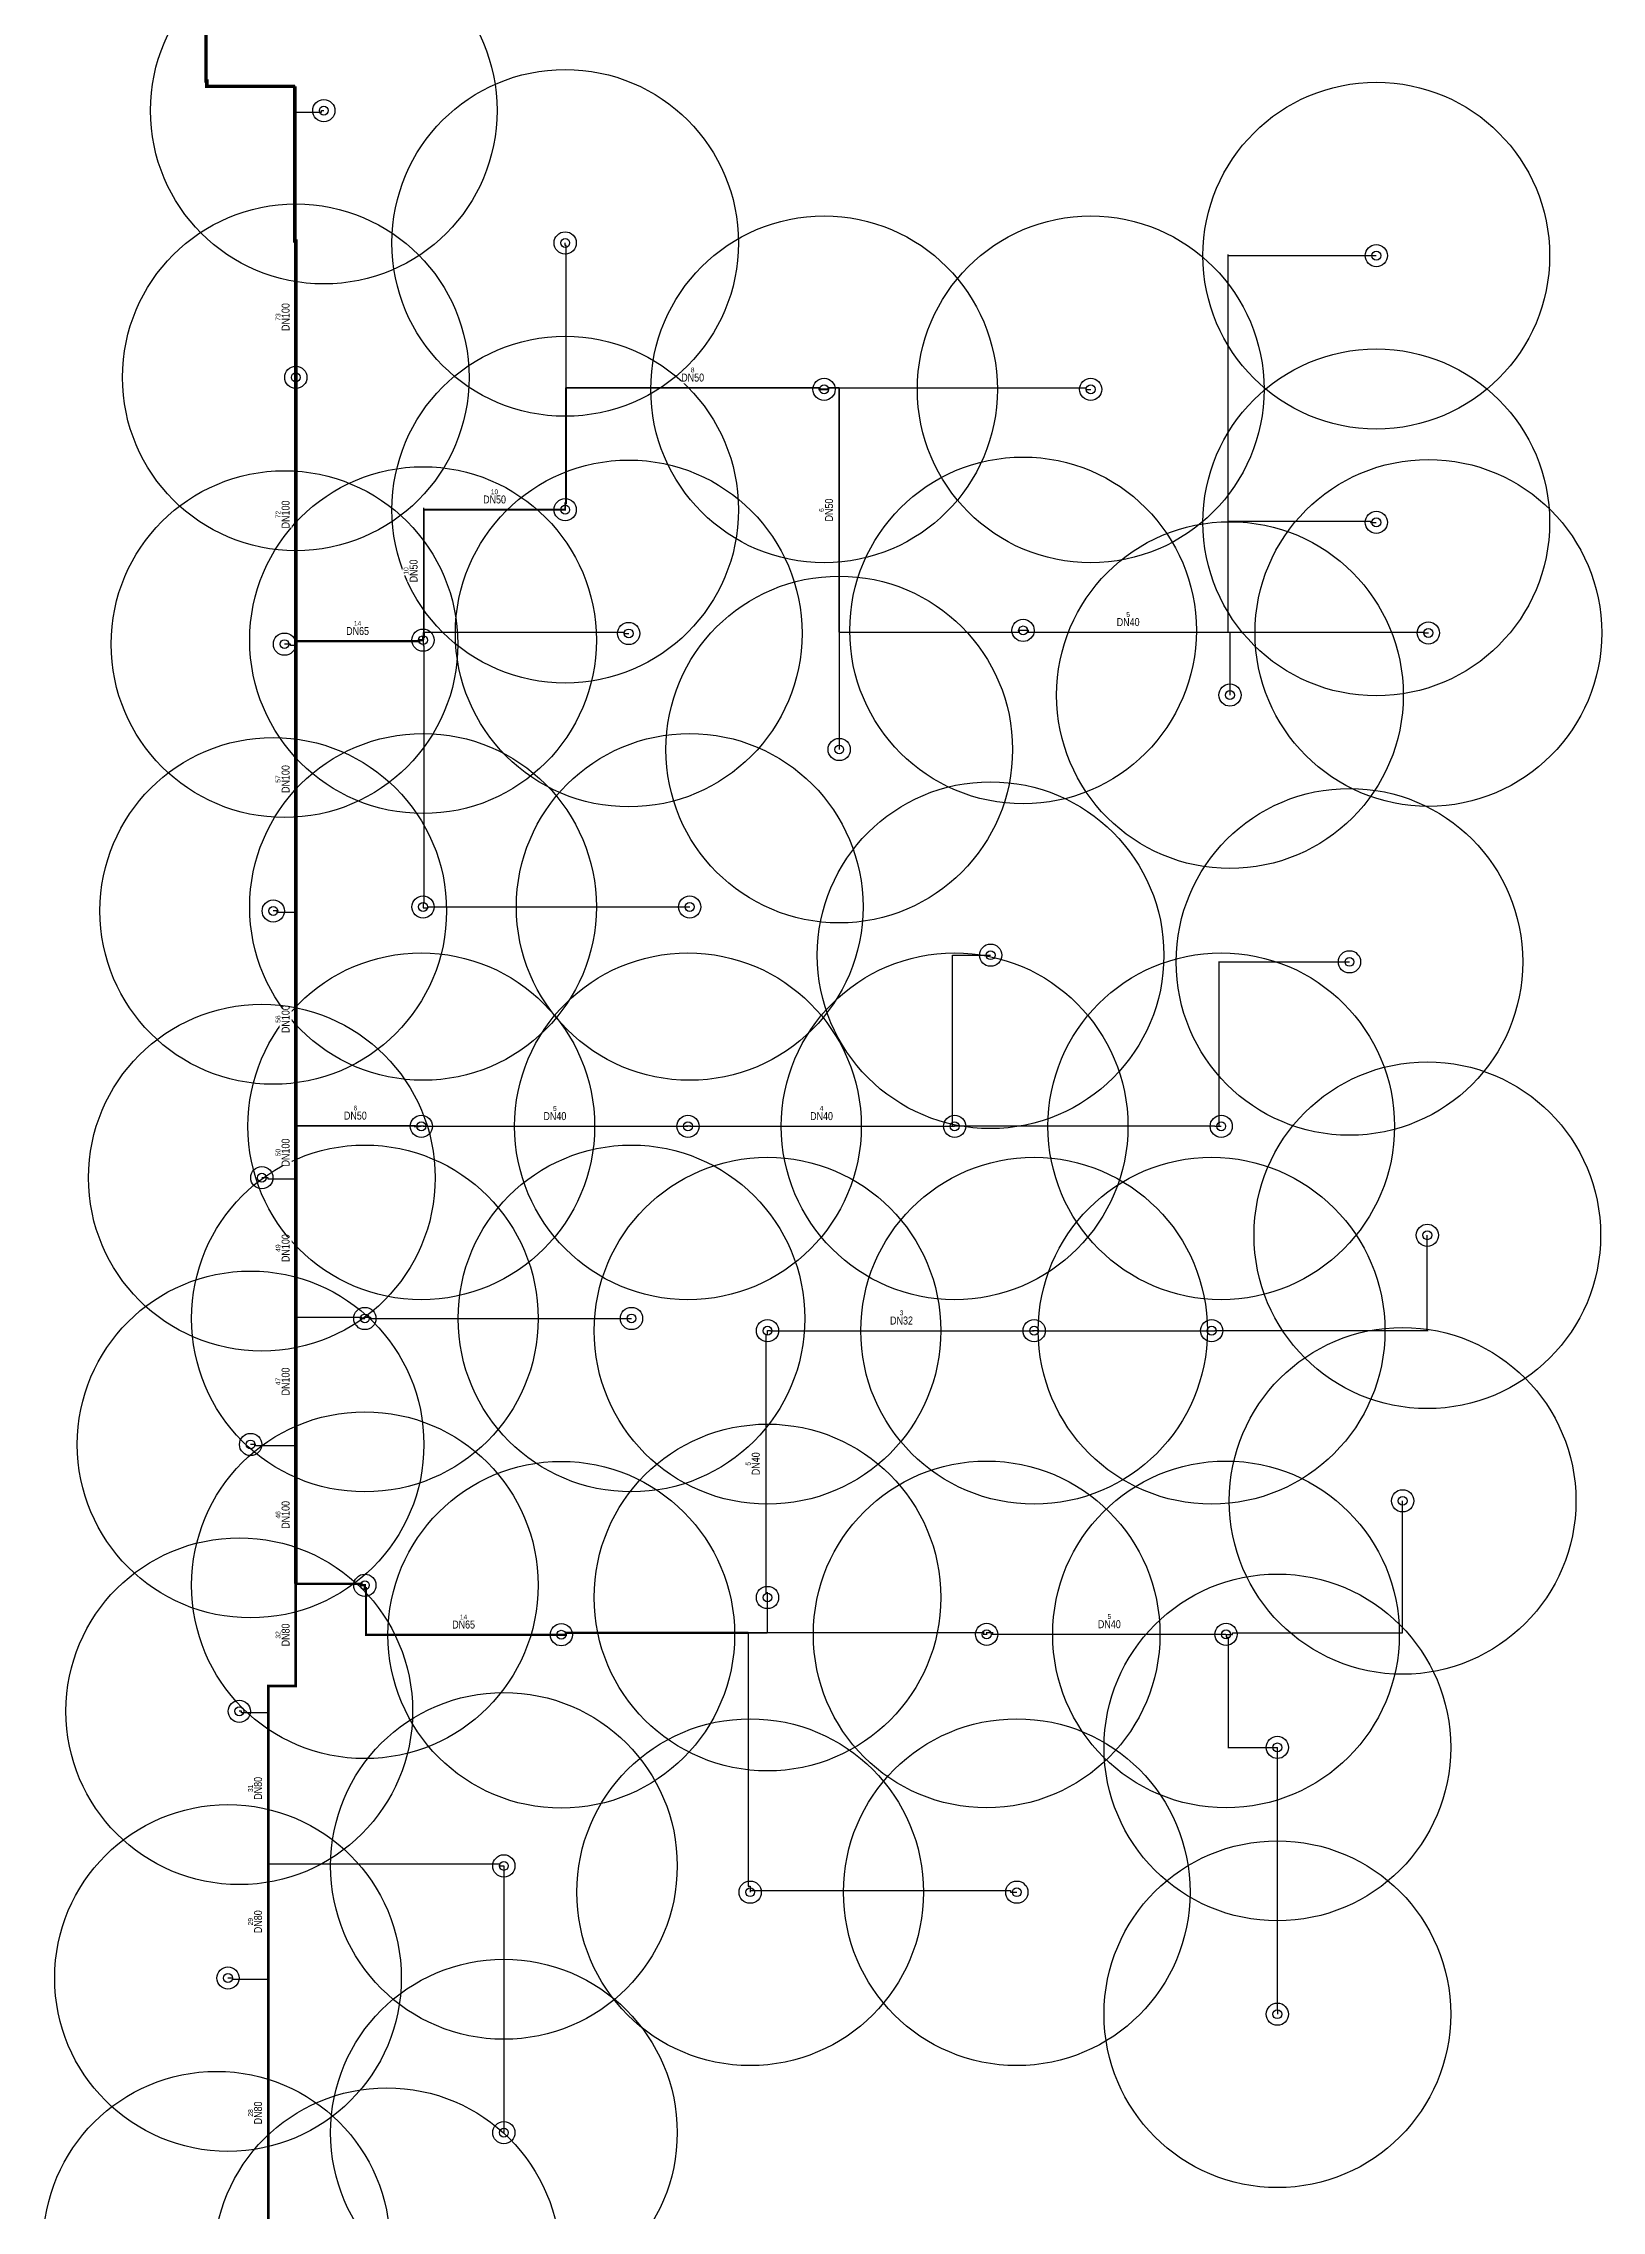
# Model space of a CAD drawing. Header units: centimetres. Extents: x 247996 to 269940, y -458027 to -450648.
# Drawn here: x 252538 to 254291, y -455699 to -453262 of the extents above; entities that cross this region are included whole.
import ezdxf
from ezdxf.enums import TextEntityAlignment as Align

# ---------------------------------------------------------------- set-up
doc = ezdxf.new("R2010")
doc.units = ezdxf.units.CM
for name, color, linetype in [('MTY-SPRINKLER', 15, 'Continuous'), ('MTY-SPRINKLER-BORU', 140, 'Continuous'), ('MTY-SPRINKLER-CAP', 141, 'Continuous'), ('MTY-SPRINKLER-KORUMA', 8, 'Continuous')]:
    doc.layers.add(name, color=color, linetype=linetype)
doc.styles.add('ROTAS', font='arial.ttf')

# ---------------------------------------------------------------- blocks, each defined once
blk = doc.blocks.new('ASL-SPR-PE')
for radius in [12.5, 5]:
    blk.add_circle((0, 0), radius)

msp = doc.modelspace()

# ---------------------------------------------------------------- linework, layer by layer
at = {"layer": 'MTY-SPRINKLER-BORU'}
for points, const_width in [([(252721, -453039), (252721, -453304), (252722, -453304), (252722, -453310), (252821, -453310)], 4), ([(252821, -453310), (252821, -453339)], 4), ([(252821, -453339), (252821, -453484), (252822, -453484), (252822, -453490), (252822, -453649)], 4), ([(252822, -453649), (252822, -453934)], 4), ([(252966, -453786.1), (253125.1, -453786.1), (253125.1, -453779), (253126, -453779), (253126, -453649)], 2), ([(253126, -453649), (253411, -453649), (253411, -453650.8), (253416, -453650.8), (253416.4, -453650.8), (253421, -453650.8), (253421, -453649), (253431, -453649), (253433.4, -453649)], 2), ([(253433.4, -453649), (253433.4, -453924)], 2), ([(252966, -453924), (252966, -453786.1)], 2), ([(252965.2, -453932.8), (252965.2, -453929), (252966, -453929), (252966, -453924)], 2.5), ([(253433.4, -453924), (253636, -453924), (253636, -453921.9), (253640.2, -453921.9), (253646, -453921.9), (253646, -453924), (253871, -453924)], 1.5), ([(252822, -453934), (252822, -453939)], 4), ([(252822, -453939), (252822, -454239)], 4), ([(252822, -453934), (252961, -453934), (252961, -453932.8), (252965.2, -453932.8)], 2.5), ([(252822, -454239), (252822, -454479)], 4), ([(252822, -454479), (252822, -454539)], 4), ([(252822, -454479), (252956, -454479), (252956, -454479.5), (252961, -454479.5)], 2), ([(252961, -454479.5), (252961, -454479), (252966, -454479), (252966, -454479.5), (253261, -454479.5)], 1.5), ([(253261, -454479.5), (253261, -454479), (253266, -454479), (253266, -454479.5), (253561, -454479.5)], 1.5), ([(252822, -454539), (252822, -454694)], 4), ([(252822, -454694), (252822, -454839)], 4), ([(253352.7, -455049), (253352.7, -455009.4), (253352.7, -455004), (253351, -455004), (253351, -454714), (253352.7, -454714), (253352.7, -454709.4)], 1.5), ([(252822, -454839), (252822, -454994)], 4), ([(252822, -454994), (252822, -455109), (252791, -455109), (252791, -455139)], 3), ([(252822, -454994), (252896, -454994), (252896, -454995.6), (252899.7, -454995.6), (252899.7, -454999), (252901, -454999), (252901, -455051.3), (253120.7, -455051.3), (253126, -455051.3), (253126, -455049), (253331, -455049)], 2.5), ([(253331, -455049), (253351, -455049), (253352.7, -455049)], 2), ([(253352.7, -455049), (253596, -455049), (253596, -455050.9), (253599.3, -455050.9), (253599.3, -455049), (253606, -455049), (253606, -455050.9), (253868.6, -455050.9)], 1.5), ([(252791, -455139), (252791, -455309)], 3), ([(252791, -455309), (252791, -455439)], 3), ([(252791, -455439), (252791, -455739)], 3)]:
    msp.add_lwpolyline(points, dxfattribs=dict(at, const_width=const_width))
for points in [[(252821, -453310), (252821, -453309)], [(252821, -453339), (252851, -453339), (252851, -453337.3), (252853.5, -453337.3)], [(253126, -453649), (253126, -453489), (253125.1, -453489), (253125.1, -453486.1)], [(253871, -453500.4), (253871, -453499)], [(253871, -453799), (253871, -453500.4)], [(253871, -453500.4), (254037.7, -453500.4)], [(252822, -453649), (252822, -453644), (252822, -453637.3)], [(253433.4, -453649), (253711, -453649), (253711, -453650.8), (253716.4, -453650.8)], [(252966, -453786.1), (252966, -453784)], [(253871, -453924), (253871, -453799)], [(253871, -453799), (254031, -453799), (254031, -453800.4), (254037.7, -453800.4)], [(252966, -453924), (253191, -453924), (253191, -453925.3), (253196.6, -453925.3)], [(253433.4, -453924), (253433.4, -454055.8)], [(253871, -453924), (253873, -453924)], [(253873, -453924), (254091, -453924), (254091, -453924.7), (254096.3, -453924.7)], [(253873, -453924), (253873, -453994.6)], [(252822, -453939), (252816, -453939), (252816, -453937.3), (252809.3, -453937.3)], [(252965.2, -453932.8), (252965.2, -453934), (252965.2, -453939), (252966, -453939), (252966, -454229), (252965.2, -454229), (252965.2, -454232.8), (252965.2, -454234), (252971, -454234), (252971, -454232.8), (253265.2, -454232.8)], [(252822, -454239), (252801, -454239), (252801, -454237.3), (252796.6, -454237.3)], [(253561, -454479), (253561, -454287.1), (253603.7, -454287.1)], [(253861, -454294.6), (253861, -454294)], [(253861, -454479.5), (253861, -454294.6)], [(253861, -454294.6), (254007.5, -454294.6)], [(252961, -454479.5), (252963.2, -454479.5)], [(253261, -454479.5), (253263.2, -454479.5)], [(253561, -454479.5), (253561, -454479)], [(253561, -454479), (253856, -454479), (253856, -454479.5), (253861, -454479.5)], [(253561, -454479.5), (253563.2, -454479.5)], [(253861, -454479.5), (253863.2, -454479.5)], [(252822, -454539), (252791, -454539), (252791, -454537.3), (252783.8, -454537.3)], [(254095.1, -454709), (254095.1, -454602)], [(252822, -454694), (252896, -454694), (252896, -454695.6), (252899.7, -454695.6), (252899.7, -454694), (252906, -454694), (252906, -454695.6), (253199.7, -454695.6)], [(253352.7, -454709.4), (253352.7, -454709), (253356, -454709), (253356, -454709.4), (253651, -454709.4)], [(253651, -454709.4), (253651, -454709), (253656, -454709), (253656, -454709.4), (253851, -454709.4), (253852.5, -454709.4), (253856, -454709.4), (253856, -454709), (254095.1, -454709)], [(253651, -454709.4), (253652.7, -454709.4)], [(254095.1, -454709), (254096, -454709)], [(252822, -454839), (252776, -454839), (252776, -454837.3), (252771.1, -454837.3)], [(253868.6, -455050.9), (253876, -455050.9), (253876, -455049), (254067.3, -455049), (254067.3, -454900.7)], [(253331, -455049), (253331, -455334), (253333.2, -455334), (253333.2, -455339)], [(253868.6, -455050.9), (253868.6, -455054), (253871, -455054), (253871, -455178)], [(252791, -455139), (252761, -455139), (252761, -455137.3), (252758.4, -455137.3)], [(253871, -455178), (253871, -455179)], [(253871, -455178), (253926, -455178)], [(253926, -455178), (253926, -455474), (253926.4, -455474), (253926.4, -455478)], [(253926, -455178), (253926.4, -455178)], [(252791, -455309), (253051, -455309), (253051, -455311.2), (253056, -455311.2)], [(253056, -455311.2), (253056, -455604), (253056.1, -455604), (253056.1, -455611.2)], [(253056, -455311.2), (253056.1, -455311.2)], [(253333.2, -455339), (253626, -455339), (253626, -455340.8), (253633.2, -455340.8)], [(253333.2, -455339), (253333.2, -455340.8)], [(252791, -455439), (252751, -455439), (252751, -455437.3), (252745.7, -455437.3)]]:
    msp.add_lwpolyline(points, dxfattribs=at)
at = {"layer": 'MTY-SPRINKLER-KORUMA'}
for centre in [(252853.5, -453337.3), (253125.1, -453486.1), (254037.7, -453500.4), (252822, -453637.3), (253416.4, -453650.8), (253716.4, -453650.8), (253125.1, -453786.1), (254037.7, -453800.4), (253196.6, -453925.3), (253640.3, -453921.9), (254096.3, -453924.7), (252809.3, -453937.3), (252965.2, -453932.8), (253873, -453994.6), (253433.4, -454055.8), (252796.6, -454237.3), (252965.2, -454232.8), (253265.2, -454232.8), (253603.7, -454287.1), (254007.5, -454294.6), (252963.2, -454479.5), (253263.2, -454479.5), (253563.2, -454479.5), (253863.2, -454479.5), (252783.8, -454537.3), (254095.1, -454602), (252899.7, -454695.6), (253199.7, -454695.6), (253352.7, -454709.4), (253652.7, -454709.4), (253852.4, -454709.4), (252771.1, -454837.3), (254067.3, -454900.7), (252899.7, -454995.6), (253352.7, -455009.4), (253120.7, -455051.3), (253599.3, -455050.9), (253868.6, -455050.9), (252758.4, -455137.3), (253926.4, -455178), (253056.1, -455311.2), (253333.2, -455340.8), (253633.2, -455340.8), (252745.7, -455437.3), (253926.4, -455478), (253056.1, -455611.2), (252732.9, -455737.3), (252924.5, -455755.8)]:
    msp.add_circle(centre, 195, dxfattribs=at)

# ---------------------------------------------------------------- block references
at = {"layer": 'MTY-SPRINKLER'}
for p in [(252853.5, -453337.3), (253125.1, -453486.1), (254037.7, -453500.4), (252822, -453637.3), (253416.4, -453650.8), (253716.4, -453650.8), (253125.1, -453786.1), (254037.7, -453800.4), (252809.3, -453937.3), (252965.2, -453932.8), (253196.6, -453925.3), (253640.3, -453921.9), (254096.3, -453924.7), (253873, -453994.6), (253433.4, -454055.8), (252965.2, -454232.8), (253265.2, -454232.8), (252796.6, -454237.3), (253603.7, -454287.1), (254007.5, -454294.6), (252963.2, -454479.5), (253263.2, -454479.5), (253563.2, -454479.5), (253863.2, -454479.5), (252783.8, -454537.3), (254095.1, -454602), (252899.7, -454695.6), (253199.7, -454695.6), (253352.7, -454709.4), (253652.7, -454709.4), (253852.4, -454709.4), (252771.1, -454837.3), (254067.3, -454900.7), (252899.7, -454995.6), (253352.7, -455009.4), (253120.7, -455051.3), (253599.3, -455050.9), (253868.6, -455050.9), (252758.4, -455137.3), (253926.4, -455178), (253056.1, -455311.2), (253333.2, -455340.8), (253633.2, -455340.8), (252745.7, -455437.3), (253926.4, -455478), (253056.1, -455611.2)]:
    msp.add_blockref('ASL-SPR-PE', p, dxfattribs=at)

# ---------------------------------------------------------------- next in the draw order: wipeouts: each hides what was drawn before it
for points in [[(252817.2, -453584.3), (252817.2, -453558.3), (252803.8, -453558.3), (252803.8, -453584.3)], [(253256, -453644.2), (253277.4, -453644.2), (253277.4, -453630.8), (253256, -453630.8)], [(252817.2, -453806.3), (252817.2, -453780.3), (252803.8, -453780.3), (252803.8, -453806.3)], [(253033, -453781.3), (253054.5, -453781.3), (253054.5, -453767.8), (253033, -453767.8)], [(253428.7, -453799), (253428.7, -453777.6), (253415.2, -453777.6), (253415.2, -453799)], [(252961.2, -453867.6), (252961.2, -453846.1), (252947.8, -453846.1), (252947.8, -453867.6)], [(253746, -453919.2), (253767.4, -453919.2), (253767.4, -453905.8), (253746, -453905.8)], [(252879, -453929.2), (252900.4, -453929.2), (252900.4, -453915.8), (252879, -453915.8)], [(252817.2, -454103.8), (252817.2, -454077.8), (252803.8, -454077.8), (252803.8, -454103.8)], [(252817.2, -454373.8), (252817.2, -454347.8), (252803.8, -454347.8), (252803.8, -454373.8)], [(252876.5, -454474.2), (252897.9, -454474.2), (252897.9, -454460.8), (252876.5, -454460.8)], [(253101, -454474.7), (253122.4, -454474.7), (253122.4, -454461.2), (253101, -454461.2)], [(253401, -454474.7), (253422.4, -454474.7), (253422.4, -454461.2), (253401, -454461.2)], [(252817.2, -454523.8), (252817.2, -454497.8), (252803.8, -454497.8), (252803.8, -454523.8)], [(252817.2, -454631.3), (252817.2, -454605.3), (252803.8, -454605.3), (252803.8, -454631.3)], [(253491, -454704.6), (253512.4, -454704.6), (253512.4, -454691.1), (253491, -454691.1)], [(252817.2, -454781.3), (252817.2, -454755.3), (252803.8, -454755.3), (252803.8, -454781.3)], [(253346.2, -454871.5), (253346.2, -454850.1), (253332.8, -454850.1), (253332.8, -454871.5)], [(252817.2, -454931.3), (252817.2, -454905.3), (252803.8, -454905.3), (252803.8, -454931.3)], [(252817.2, -455064), (252817.2, -455042.6), (252803.8, -455042.6), (252803.8, -455064)], [(252998.3, -455046.6), (253019.8, -455046.6), (253019.8, -455033.1), (252998.3, -455033.1)], [(253724.8, -455046.1), (253746.2, -455046.1), (253746.2, -455032.6), (253724.8, -455032.6)], [(252786.2, -455236.5), (252786.2, -455215.1), (252772.8, -455215.1), (252772.8, -455236.5)], [(252786.2, -455386.5), (252786.2, -455365.1), (252772.8, -455365.1), (252772.8, -455386.5)], [(252786.2, -455601.5), (252786.2, -455580.1), (252772.8, -455580.1), (252772.8, -455601.5)]]:
    msp.add_wipeout(points)

# ---------------------------------------------------------------- next in the draw order: texts
at = {"layer": 'MTY-SPRINKLER-CAP', "style": 'ROTAS', "width": 0.8}
for s, p in [('DN100', (252810.5, -453569.5)), ('DN100', (252810.5, -453791.5)), ('DN50', (253421.9, -453786.5)), ('DN50', (252954.5, -453855)), ('DN100', (252810.5, -454089)), ('DN100', (252810.5, -454359)), ('DN100', (252810.5, -454509)), ('DN100', (252810.5, -454616.5)), ('DN100', (252810.5, -454766.5)), ('DN40', (253339.5, -454859)), ('DN100', (252810.5, -454916.5)), ('DN80', (252810.5, -455051.5)), ('DN80', (252779.5, -455224)), ('DN80', (252779.5, -455374)), ('DN80', (252779.5, -455589))]:
    msp.add_text(s, height=9, rotation=90, dxfattribs=at).set_placement(p, align=Align.MIDDLE_CENTER)
for s, p in [('DN50', (253268.5, -453637.5)), ('DN50', (253045.6, -453774.6)), ('DN65', (252891.5, -453922.5)), ('DN40', (253758.5, -453912.5)), ('DN50', (252889, -454467.5)), ('DN40', (253113.5, -454468)), ('DN40', (253413.5, -454468)), ('DN32', (253503.5, -454697.9)), ('DN65', (253010.8, -455039.8)), ('DN40', (253737.3, -455039.4))]:
    msp.add_text(s, height=9, dxfattribs=at).set_placement(p, align=Align.MIDDLE_CENTER)

# ---------------------------------------------------------------- next in the draw order: wipeouts: each hides what was drawn before it
for points in [[(252806, -453574.3), (252806, -453566.8), (252797.9, -453566.8), (252797.9, -453574.3)], [(253265, -453633), (253269.8, -453633), (253269.8, -453624.9), (253265, -453624.9)], [(253040.7, -453770.1), (253048.3, -453770.1), (253048.3, -453762), (253040.7, -453762)], [(252806, -453796.3), (252806, -453788.8), (252797.9, -453788.8), (252797.9, -453796.3)], [(253417.4, -453790), (253417.4, -453785.2), (253409.3, -453785.2), (253409.3, -453790)], [(252950, -453859.9), (252950, -453852.4), (252941.9, -453852.4), (252941.9, -453859.9)], [(253755, -453908), (253759.8, -453908), (253759.8, -453899.9), (253755, -453899.9)], [(252886.7, -453918), (252894.2, -453918), (252894.2, -453909.9), (252886.7, -453909.9)], [(252806, -454093.8), (252806, -454086.3), (252797.9, -454086.3), (252797.9, -454093.8)], [(252806, -454363.8), (252806, -454356.3), (252797.9, -454356.3), (252797.9, -454363.8)], [(252885.5, -454463), (252890.3, -454463), (252890.3, -454454.9), (252885.5, -454454.9)], [(253110, -454463.5), (253114.8, -454463.5), (253114.8, -454455.4), (253110, -454455.4)], [(253410, -454463.5), (253414.8, -454463.5), (253414.8, -454455.4), (253410, -454455.4)], [(252806, -454513.8), (252806, -454506.3), (252797.9, -454506.3), (252797.9, -454513.8)], [(252806, -454621.3), (252806, -454613.8), (252797.9, -454613.8), (252797.9, -454621.3)], [(253500, -454693.4), (253504.8, -454693.4), (253504.8, -454685.3), (253500, -454685.3)], [(252806, -454771.3), (252806, -454763.8), (252797.9, -454763.8), (252797.9, -454771.3)], [(253335, -454862.5), (253335, -454857.7), (253326.9, -454857.7), (253326.9, -454862.5)], [(252806, -454921.3), (252806, -454913.8), (252797.9, -454913.8), (252797.9, -454921.3)], [(253733.8, -455034.9), (253738.6, -455034.9), (253738.6, -455026.8), (253733.8, -455026.8)], [(252806, -455056.3), (252806, -455048.8), (252797.9, -455048.8), (252797.9, -455056.3)], [(253006, -455035.3), (253013.5, -455035.3), (253013.5, -455027.2), (253006, -455027.2)], [(252775, -455228.8), (252775, -455221.3), (252766.9, -455221.3), (252766.9, -455228.8)], [(252775, -455378.8), (252775, -455371.3), (252766.9, -455371.3), (252766.9, -455378.8)], [(252775, -455593.8), (252775, -455586.3), (252766.9, -455586.3), (252766.9, -455593.8)]]:
    msp.add_wipeout(points)

# ---------------------------------------------------------------- next in the draw order: texts
for s, p in [('73', (252802, -453569.5)), ('72', (252802, -453791.5)), ('6', (253413.4, -453786.5)), ('10', (252946, -453855)), ('57', (252802, -454089)), ('56', (252802, -454359)), ('50', (252802, -454509)), ('49', (252802, -454616.5)), ('47', (252802, -454766.5)), ('5', (253331, -454859)), ('46', (252802, -454916.5)), ('32', (252802, -455051.5)), ('31', (252771, -455224)), ('29', (252771, -455374)), ('28', (252771, -455589))]:
    msp.add_text(s, height=5.4, rotation=90, dxfattribs=at).set_placement(p, align=Align.MIDDLE_CENTER)
for s, p in [('8', (253268.5, -453629)), ('10', (253045.6, -453766)), ('5', (253758.5, -453904)), ('14', (252891.5, -453914)), ('6', (252889, -454459)), ('5', (253113.5, -454459.4)), ('4', (253413.5, -454459.4)), ('3', (253503.5, -454689.3)), ('14', (253010.8, -455031.3)), ('5', (253737.3, -455030.8))]:
    msp.add_text(s, height=5.4, dxfattribs=at).set_placement(p, align=Align.MIDDLE_CENTER)

doc.saveas('drawing.dxf')
